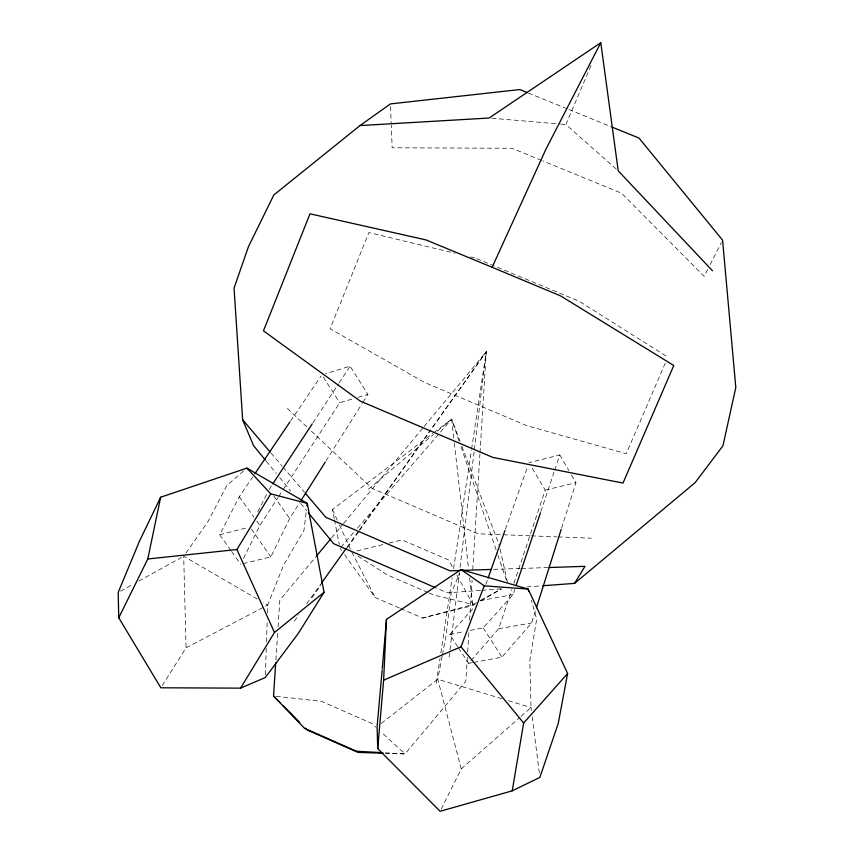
<?xml version="1.0" encoding="UTF-8"?>
<svg xmlns="http://www.w3.org/2000/svg" width="854" height="854" viewBox="0 0 854 854"><rect width="100%" height="100%" fill="white"/><g stroke="black" fill="none" stroke-linecap="round" stroke-linejoin="round"><path stroke-width="0.64" stroke-dasharray="4.27 3.2" d="M265.391 674.906L266.256 648.549M266.469 641.962L267.174 620.879M267.43 612.969L267.686 605.059L283.56 565.134L303.928 530.483L306.319 511.13M467.319 657.313L465.846 681.225L405.031 753.922L385.464 753.292M467.65 651.997L468.974 630.743M469.625 620.111L472.102 580.261M472.764 569.629L479.927 454.04M480.001 452.716L486.268 351.741L424.246 426.37M275.885 660.067L277.721 632.12M278.073 626.793L279.813 600.17L315.5 557.235M449.076 657.292L459.377 572.639M460.028 567.344L474.194 450.944M474.354 449.62L486.268 351.741L431.313 428.889M436.287 683.189L440.056 658.199M440.856 652.936L452.161 577.966M453.549 568.764L471.387 450.389M471.589 449.076L486.268 351.741L431.505 428.996M442.169 656.171L437.76 679.24L461.245 768.878L440.12 811.3M442.415 654.89L446.087 635.654L450.997 593.989L459.559 573.258M473.714 662.384L501.949 657.153L531.615 622.95L536.002 609.051M561.569 528.167L575.948 482.67L571.433 474.909M470.308 630.423L483.183 627.882L513.083 594.544L514.77 589.506M540.87 511.525L554.331 471.28M554.758 470.02L559.808 454.926L528.978 462.74M458.427 647.802L468.59 663.334L498.683 628.725L511.792 589.666M513.916 583.367L545.215 490.121L531.017 466.167M485.851 584.392L487.623 579.375M505.419 529.213L527.644 466.508M616.236 169.071L565.882 124.524L591.929 63.463M665.213 363.249L626.228 453.72L526.822 425.655L424.353 382.357L330.124 328.779L368.875 232.555L454.968 253.232M243.112 563.608L270.825 556.893L289.677 518.517L299.637 502.718M243.507 558.335L259.862 525.413L278.009 497.53M707.742 269.405L704.187 276.418L621.637 193.25L542.77 160.904M710.122 264.719L721.395 242.504M257.769 511.727L267.345 492.982M230.9 550.52L219.724 534.721L239.28 496.761L252.677 476.991M325.95 460.979L362.224 403.451M362.939 402.319L367.914 394.42L350.097 366.174L325.534 373.742M162.239 685.57L186.065 647.844L267.686 605.059L263.085 602.39M278.735 496.42L282.364 490.847M283.09 489.726L339.711 402.746L353.204 398.765M269.138 489.47L272.052 485.029M312.906 422.826L338.43 383.948M339.155 382.838L350.097 366.174M290.606 421.001L321.104 375.973M185.926 553.093L208.195 521.26L226.844 485.499L245.92 468.985M311.956 597.651L321.211 584.595M347.439 547.606L359 531.284M359.78 530.195L430.736 430.085M294.32 621.232L298.964 614.709M306.703 603.842L320.634 584.285M346.948 547.339L358.563 531.039M359.331 529.95L430.533 429.978M331.64 537.806L342.689 524.516M343.532 523.491L423.392 427.395M340.906 547.233L353.983 532.106M357.474 528.071L451.649 419.154L460.05 441.411M457.701 646.691L449.716 634.49L473.991 607.461M461.245 768.878L520.075 717.221M521.068 716.346L531.039 707.592L529.8 660.654L536.686 619.15L531.348 600.351M368.394 489.15L433.373 434.515M437.429 431.11L451.649 419.154L459.345 441.785M381.279 723.402L437.76 679.24L502.045 698.775M334.202 518.559L332.43 509.528L432.658 433.554M433.715 432.754L451.649 419.154L454.189 441.635M400.665 608.571L422.516 618.05L472.753 605.593L475.037 604.269M480.738 600.97L501.255 589.089M476.393 602.636L472.999 604.515L422.516 618.05M480.919 600.138L501.298 588.886M120.499 591.149L133.139 584.179M138.882 581.008L181.4 557.545M358.104 397.323L367.914 394.42M219.724 534.721L247.479 527.612M356.961 550.915L383.948 544.318M389.093 543.069L401.946 539.931L448.649 560.032L453.645 569.159M545.215 490.121L575.948 482.67M449.716 634.49L463.871 631.693M480.065 600.693L513.083 594.544M468.59 663.334L472.433 662.619M498.683 628.725L531.615 622.95M480.535 590.381L447.432 592.847L436.415 588.086M481.859 590.285L501.725 588.801M526.897 586.933L541.457 585.844M493.644 569.362L520.118 568.486M521.442 568.444L547.916 567.568M530.035 535.81L478.059 533.793L372.045 488.349L310.461 430.299M531.369 535.864L556.691 536.846M558.025 536.899L591.342 538.191M385.346 752.833L405.031 753.922L381.567 732.39M491.776 118.247L559.263 123.958M560.587 124.076L565.882 124.524M276.13 696.298L321.595 701.347L371.789 723.413L375.696 727.01M470.394 256.926L475.529 258.164M508.354 700.696L531.039 707.592L531.54 711.542M528.455 93.054L567.75 109.056M568.977 109.558L610.727 126.552M541.543 160.403L511.962 148.276L392.157 147.774L391.271 125.164M476.745 258.677L579.279 301.313L667.849 357.132M427.929 592.473L387.332 574.923L356.267 555.015M429.114 592.986L433.896 595.046L472.999 604.515L456.762 574.859M344.621 554.673L375.173 597.522L399.448 608.048M257.332 599.049L183.695 556.274L186.065 647.844M287.36 408.522L309.5 429.391M270.996 453.015L282.162 466.081M283.016 467.085L304.483 492.224M266.224 461.149L276.333 473.532M279.706 477.653L290.648 491.071M300.757 503.444L306.65 510.671M239.28 496.761L253.766 516.926M256.808 521.164L259.862 525.413M340.041 548.247L341.568 550.382M273.696 495.918L289.677 518.517M231.647 551.577L240.593 564.216M251.492 529.106L270.825 556.893M483.183 627.882L501.949 657.153M323.282 377.105L339.711 402.746M559.808 454.926L568.849 470.469M351.827 552.164L375.173 597.522M332.43 509.528L337.277 520.182M339.433 524.922L351.282 550.979M461.918 446.354L499.248 545.247M461.053 446.813L497.402 553.702M497.829 554.961L506.39 580.101M500.102 549.111L507.81 583.848M334.458 519.851L339.273 544.372M532.213 716.805L539.376 773.446M454.339 442.959L468.568 568.561M469.615 577.816L472.753 605.593M390.534 106.558L391.217 123.841"/><path stroke-width="1.28" d="M377.714 748.574L383.617 680.179L386.456 619.396L461.064 569.597L528.146 589.068L567.622 673.528L558.238 723.423L539.877 777.396L512.229 790.836L440.12 811.3L377.714 748.574L377.094 726.679L382.176 669.771M382.72 752.684L356.46 751.232L304.526 728.313L273.536 696.01L275.714 662.736M382.282 668.447L386.456 619.396M306.96 505.974L307.28 503.39L246.923 468.12L160.669 497.209L139.554 540.977L118.194 592.42L118.759 617.773L160.83 687.79L240.561 688.143L265.306 677.542L298.43 633.209L324.05 592.313L307.28 503.39L270.718 493.858L246.923 468.12M512.229 790.836L523.641 723.028L567.622 673.528M118.759 617.773L147.785 558.986L160.669 497.209M536.408 607.781L561.174 529.437M516.029 585.737L540.443 512.784M488.072 578.126L504.97 530.462M383.617 680.179L461 646.809L484.197 585.833L528.146 589.068L528.861 591.576M492.128 267.27L560.672 295.943L673.774 365.501L623.014 483.076L492.833 457.402L360.239 401.081L263.47 330.85L309.991 213.81L425.932 239.899L492.128 267.27L546.048 148.948L600.789 42.7L618.211 170.821L712.514 270.782M147.785 558.986L236.91 549.528L270.718 493.858M240.561 688.143L274.476 632.462L324.05 592.313M542.781 585.748L574.571 583.378L584.979 566.33L549.239 567.526M301.056 500.465L325.235 462.11M272.778 483.919L312.169 423.936M254.908 473.703L289.858 422.089M321.414 583.197L346.18 548.428M316.343 556.21L330.786 538.831M574.571 583.378L695.135 482.649L722.943 445.799L735.806 387.535L722.591 240.166L638.973 138.049L611.955 127.054M527.228 92.552L519.862 89.553L390.438 103.9L359.972 125.581L273.824 194.979L248.471 246.646L234.049 288.086L242.664 419.826L253.595 445.681L265.38 460.125M600.789 42.7L489.128 118.023L359.972 125.581M490.997 569.447L449.962 570.814L325.94 517.375L305.337 493.238M382.848 753.207L358.061 752.417L307.216 729.978L305.337 728.088M435.188 587.563L333.604 543.678L308.337 512.731M461.064 569.597L484.197 585.833M273.536 696.01L280.08 702.618M282.887 705.447L299.733 722.431M242.664 419.826L270.142 452.001M461 646.809L523.641 723.028M236.91 549.528L274.476 632.462"/></g></svg>
